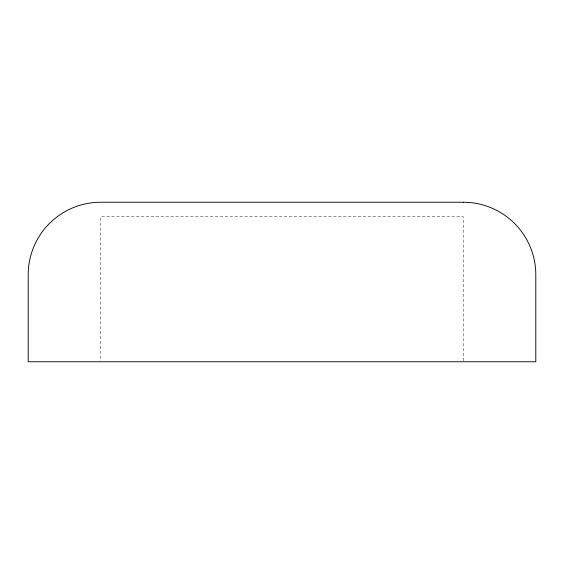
<?xml version="1.0" encoding="UTF-8"?>
<svg xmlns="http://www.w3.org/2000/svg" width="564" height="564" viewBox="0 0 564 564"><rect width="100%" height="100%" fill="white"/><g stroke="black" fill="none" stroke-linecap="round" stroke-linejoin="round"><path stroke-width="0.42" stroke-dasharray="2.82 2.11" d="M463.284 360.889L463.284 216.738L100.716 216.738L100.716 360.889"/><path stroke-width="0.85" d="M463.284 202.236L100.716 202.236A72.516 72.516 0 0 0 28.2 274.746L28.2 361.764L535.8 361.764L535.8 274.746A72.516 72.516 0 0 0 463.284 202.236"/></g></svg>
